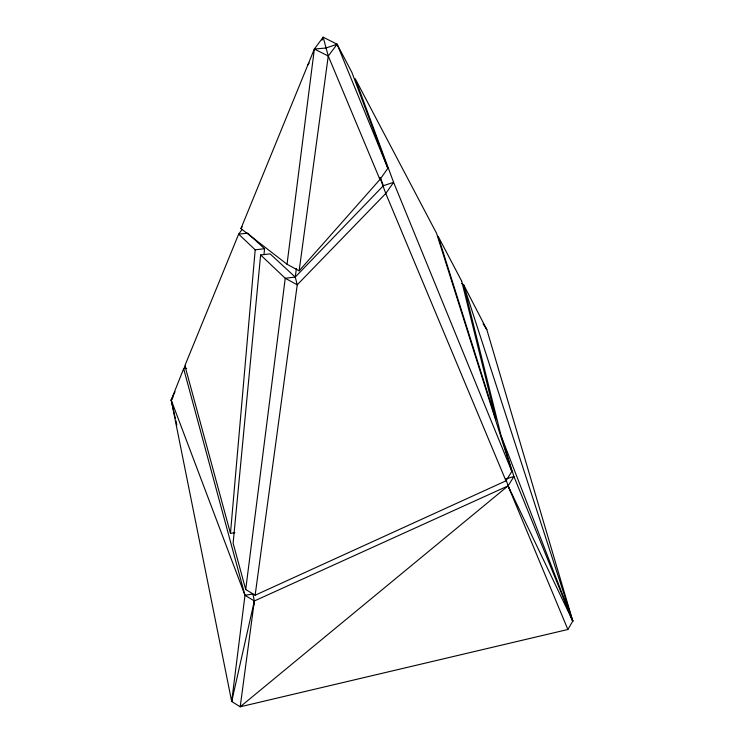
<?xml version="1.0" encoding="UTF-8"?>
<svg xmlns="http://www.w3.org/2000/svg" width="744" height="744" viewBox="0 0 744 744"><rect width="100%" height="100%" fill="white"/><g stroke="black" fill="none" stroke-linecap="round" stroke-linejoin="round"><path stroke-width="1.12" d="M234.899 532.676L230.463 533.364L255.192 249.807L238.657 234.155L241.856 229.766M264.008 254.513L264.548 248.728L247.659 233.142L238.657 234.155L184.893 365.639L230.463 533.364M255.136 595.219L297.237 284.803L295.247 277.075L270.118 253.871L260.632 254.969L233.123 543.176L245.715 589.527L255.136 595.219L505.966 480.838L511.844 471.417L436.579 233.356L355.223 78.706L393.604 182.364L511.844 471.417M461.503 283.492L463.512 284.561L486.79 329.499L572.787 621.091L567.867 629.489L240.191 706.8L231.691 701.48L244.981 595.293L183.647 368.68L185.535 366.057M245.715 589.527L285.24 278.275L260.632 254.969M287.026 264.25L314.349 49.039L323.175 37.2L337.097 44.231L351.866 72.326L387.857 168.33L379.924 179.509L299.135 270.816L287.026 264.25L240.935 228.594L314.349 49.039L325.844 48.035L337.097 44.231L387.857 168.33M295.247 277.075L383.355 185.721L393.604 182.364L385.764 193.468L297.237 284.803L285.24 278.275L295.247 277.075L296.4 268.445M299.135 270.816L328.262 56.014L323.175 37.2L321.947 40.157M253.639 605.514L254.355 600.966L252.913 593.982L244.981 595.293L171.213 400.077L183.647 368.68L186.716 368.28M175.026 391.809L171.213 400.077L231.691 701.48L232.584 696.951M231.691 701.48L254.355 600.966L508.078 485.879L513.918 476.495L501.177 436.114L463.512 284.561L572.787 621.091L508.078 485.879L506.153 479.945M175.296 418.175L171.213 400.077L172.999 397.138M171.213 400.077L172.552 398.217M240.935 228.594L242.219 226.827M307.886 64.849L309.225 63.054M379.924 179.509L328.262 56.014L337.097 44.231M510.338 491.226L508.078 485.879L240.191 706.8L254.355 600.966L244.981 595.293M505.836 478.95L513.918 476.495L572.787 621.091L570.815 616.916M255.192 249.807L264.548 248.728M314.349 49.039L328.262 56.014M485.46 327.639L486.79 329.499L483.061 323.752M380.017 177.723L385.764 193.468L505.966 480.838M508.078 485.879L567.867 629.489M501.177 436.114L572.787 621.091M380.528 178.179L383.355 185.721M175.807 420.434L176.821 424.964M461.643 281.018L438.123 236.294L496.034 419.802L461.643 281.018"/></g></svg>
